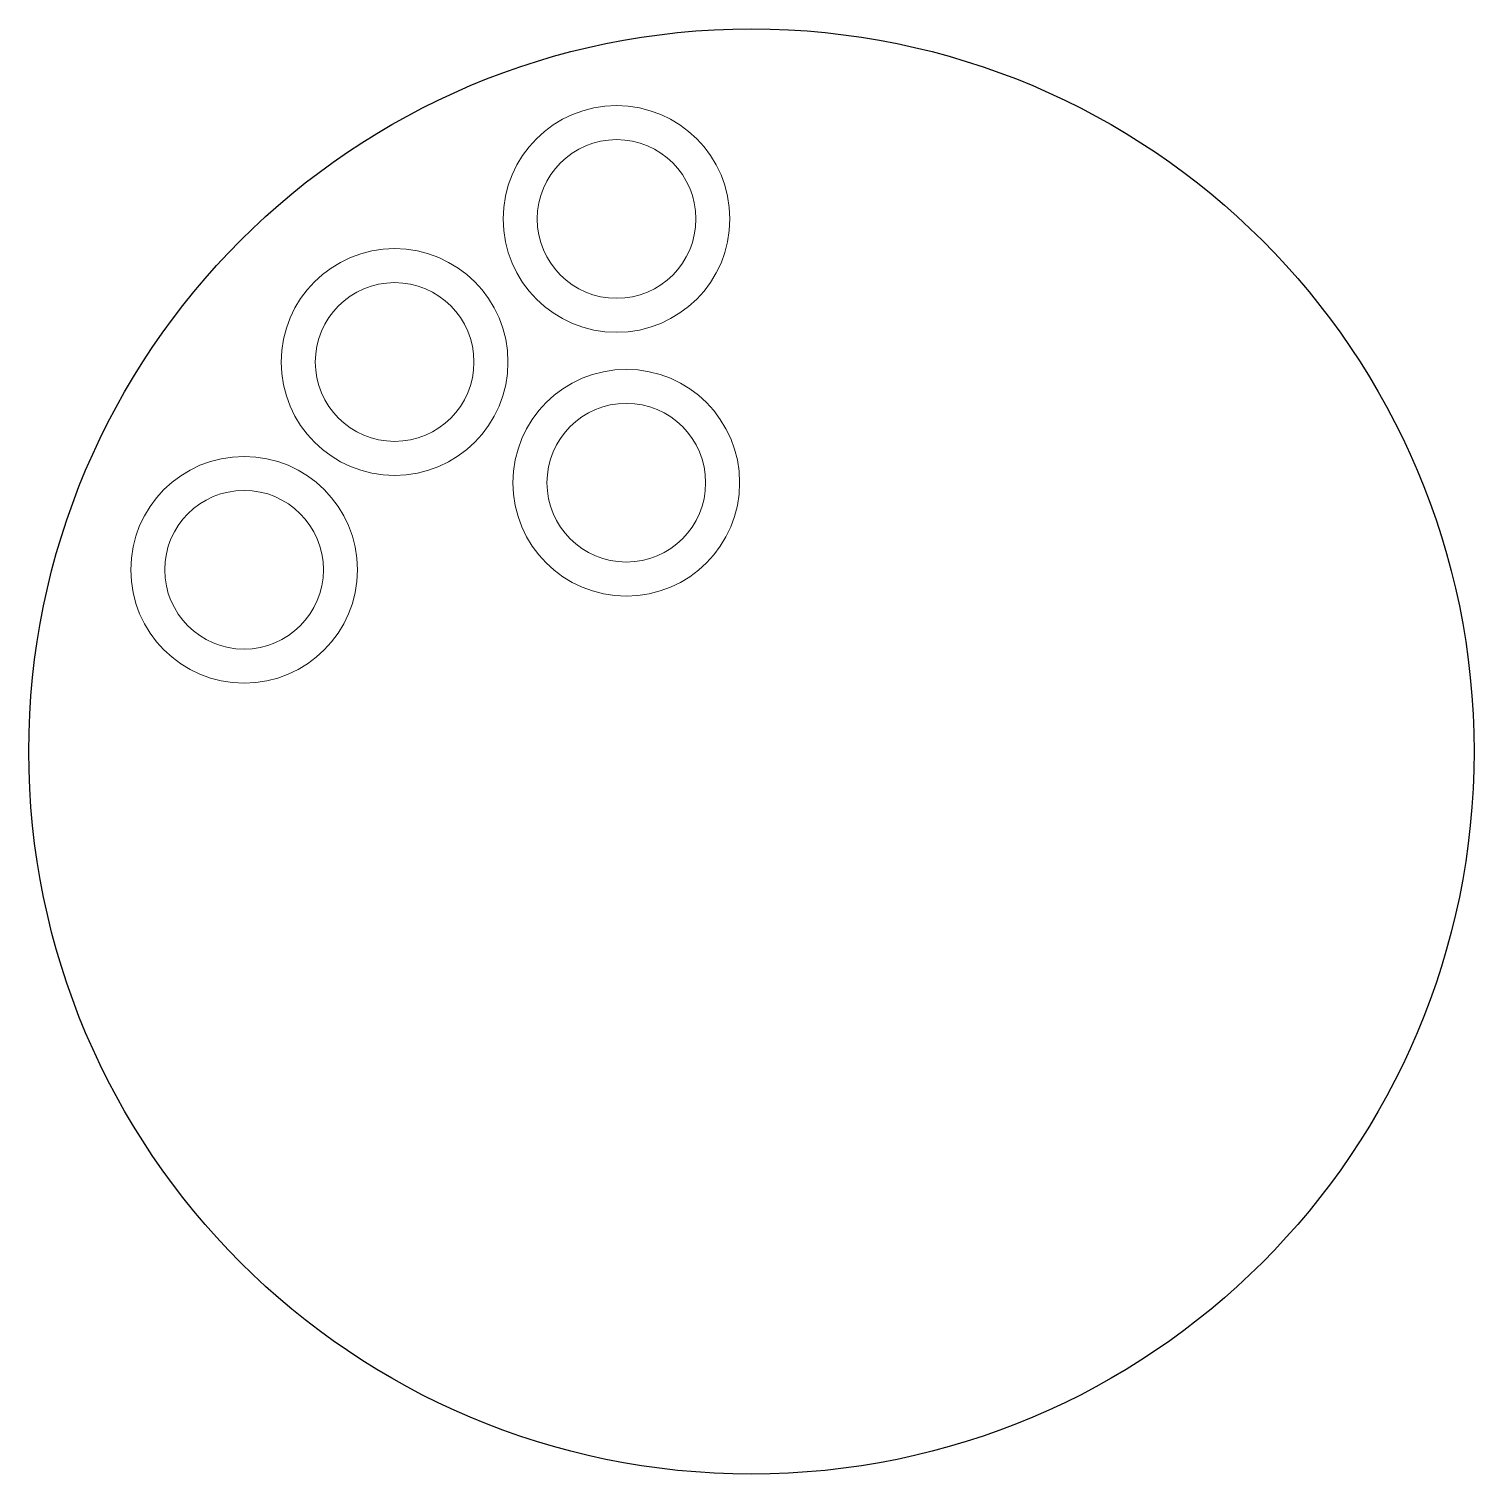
# Model space of a CAD drawing. Header units: inches. Extents: x 1.2 to 14, y -4.3 to 8.5.
import ezdxf

# ---------------------------------------------------------------- set-up
doc = ezdxf.new("R2010")
doc.units = ezdxf.units.IN
doc.header["$LTSCALE"] = 0.5
doc.header["$MEASUREMENT"] = 0
doc.layers.add('Visible', color=7, linetype='Continuous', lineweight=40)

msp = doc.modelspace()

# ---------------------------------------------------------------- linework, layer by layer
msp.add_circle((7.579, 2.082), 6.375)
at = {"layer": 'Visible', "color": 1, "linetype": 'Continuous', "lineweight": 0}
for centre, radius in [((6.389, 6.78), 1), ((6.389, 6.78), 0.7), ((4.431, 5.518), 1), ((4.431, 5.518), 0.7), ((6.475, 4.453), 1), ((6.475, 4.453), 0.7), ((3.103, 3.685), 1), ((3.103, 3.685), 0.7)]:
    msp.add_circle(centre, radius, dxfattribs=at)

doc.saveas('drawing.dxf')
